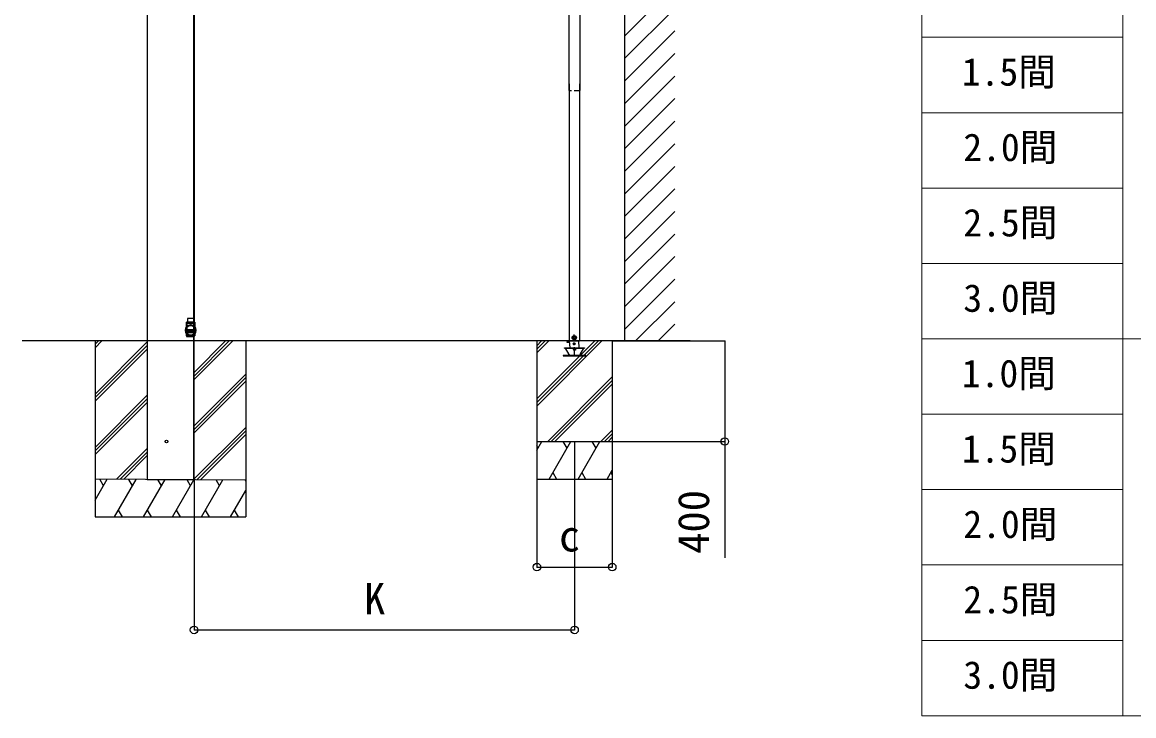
# Model space of a CAD drawing. Units: millimetres, scale not verified. Extents: x -8750 to 8750, y -12999 to 12940.
# Drawn here: x -3060 to 1366, y -184 to 2576 of the extents above; entities that cross this region are included whole.
import ezdxf
from ezdxf.enums import TextEntityAlignment as Align

# ---------------------------------------------------------------- set-up
doc = ezdxf.new("R2010")
doc.units = ezdxf.units.MM
doc.header["$LTSCALE"] = 70
doc.layers.add('0-1_TABLE1', color=7, linetype='Continuous', lineweight=18)
for name, color, linetype in [('0-3_YKK_11', 7, 'Continuous'), ('0-7_YKK_A1', 4, 'Continuous'), ('0-8_YKK_D', 6, 'Continuous')]:
    doc.layers.add(name, color=color, linetype=linetype)
doc.styles.add('ＭＳ ゴシック', font='')
doc.styles.get('ＭＳ ゴシック').set_extended_font_data('MS Gothic')

msp = doc.modelspace()

# ---------------------------------------------------------------- linework, layer by layer
at = {"layer": '0-1_TABLE1'}
for p, q in [((522.99, 4416.07), (522.99, -183.93)), ((522.99, 2516.07), (1322.99, 2516.07)), ((522.99, 2216.07), (1322.99, 2216.07)), ((522.99, 1916.07), (1322.99, 1916.07)), ((522.99, 1616.07), (1322.99, 1616.07)), ((522.99, 1316.07), (3022.99, 1316.07)), ((522.99, 1016.07), (1322.99, 1016.07)), ((522.99, 716.07), (1322.99, 716.07)), ((522.99, 416.07), (1322.99, 416.07)), ((522.99, 116.07), (1322.99, 116.07))]:
    msp.add_line(p, q, dxfattribs=at)
for points in [[(1322.99, 4416.07), (1322.99, 2816.07), (1322.99, -183.93)], [(522.99, -183.93), (3022.99, -183.93), (4122.99, -183.93)]]:
    msp.add_lwpolyline(points, dxfattribs=at)
at = {"layer": '0-3_YKK_11'}
for p, q in [((-2404.52, 1381.83), (-2404.67, 1364.54)), ((-2403.9, 1377.13), (-2403.9, 1352.13)), ((-2398.75, 1378.13), (-2403.39, 1378.13)), ((-2402.4, 1377.13), (-2401.9, 1377.63)), ((-2401.4, 1397.13), (-2401.9, 1396.63)), ((-2399.43, 1378.13), (-2399.21, 1378.13)), ((-2398.39, 1378.13), (-2398.18, 1378.13)), ((-2396.08, 1378.13), (-2396.26, 1378.13)), ((-2395.53, 1378.13), (-2396.08, 1378.13)), ((-2395.34, 1378.13), (-2395.53, 1378.13)), ((-2393.43, 1378.13), (-2393.21, 1378.13)), ((-2392.39, 1378.13), (-2392.18, 1378.13)), ((-2387.9, 1378.13), (-2385.94, 1378.13)), ((-2384.6, 1382.63), (-2384.9, 1382.63)), ((-2384.1, 1382.63), (-2384.3, 1382.63)), ((-2377.4, 1382.63), (-2383.3, 1382.63)), ((-2376.4, 1377.63), (-2375.9, 1377.13)), ((-2373.78, 1381.83), (-2373.5, 1349.88)), ((-2403.9, 1351.63), (-2374.4, 1351.63)), ((-2401.9, 1340.32), (-2403.9, 1340.32)), ((-2374.4, 1327.98), (-2403.9, 1327.98)), ((-2403.89, 1342.38), (-2401.9, 1342.38)), ((-2401.9, 1329.97), (-2403.4, 1329.97)), ((-2401.9, 1343.19), (-2376.4, 1343.19)), ((-2376.4, 1342.7), (-2401.9, 1342.7)), ((-2391.65, 1369.07), (-2391.65, 1371.08)), ((-2386.67, 1349.13), (-2391.63, 1349.13)), ((-2376.4, 1340.32), (-2376.4, 1327.63)), ((-2374.9, 1329.97), (-2376.4, 1329.97)), ((-2374.4, 1337.35), (-2374.4, 1362.4)), ((-2403.9, 1327.63), (-2374.4, 1327.63)), ((-2384.9, 1325.63), (-2384.6, 1325.63)), ((-2383.3, 1325.63), (-2377.4, 1325.63)), ((-2376.8, 1325.63), (-2377.1, 1325.63))]:
    msp.add_line(p, q, dxfattribs=at)
for points in [[(-2562.8, 4025.79), (-2562.8, 756.35), (-2376.29, 755.2)], [(-2374.8, 3808.15), (-2374.8, 1378.13), (-2375.1, 1378.13), (-2374.8, 1378.13)], [(-2375.1, 1307.63), (-2374.8, 1307.63), (-2374.8, 3808.15)], [(-2373.08, 1382.13), (-2373.78, 1382.13), (-2372.78, 1382.13), (-2372.62, 1363.42), (-2372.62, 1363.38), (-2372.5, 1349.88), (-2373.5, 1349.88), (-2404.8, 1349.88), (-2405.8, 1349.88), (-2405.68, 1336.37), (-2405.68, 1336.34), (-2405.61, 1327.92), (-2405.8, 1349.88), (-2410.5, 1349.88)], [(-2405.8, 1382.63), (-2404.8, 1382.63), (-2405.8, 1382.63)], [(-2384.6, 1382.63), (-2384.9, 1382.63), (-2404.8, 1382.63)], [(-2404.61, 1327.63), (-2404.61, 1327.92), (-2404.8, 1349.88), (-2404.52, 1381.83), (-2373.78, 1381.83), (-2373.63, 1364.54)], [(-2404.52, 1382.13), (-2373.78, 1382.13), (-2373.78, 1381.83), (-2373.78, 1382.13)], [(-2404.52, 1382.13), (-2404.52, 1381.83), (-2404.52, 1382.13)], [(-2376.9, 1397.13), (-2401.9, 1397.13), (-2401.9, 1377.13), (-2403.9, 1377.13), (-2403.9, 1365.31), (-2403.9, 1382.13)], [(-2374.4, 1352.13), (-2403.9, 1352.13), (-2403.9, 1351.63), (-2403.9, 1382.13), (-2374.4, 1382.13)], [(-2385.79, 1378.13), (-2376.3, 1378.13), (-2376, 1378.13), (-2376.3, 1378.13), (-2395.34, 1378.13), (-2395.53, 1378.13), (-2396.08, 1378.13), (-2396.26, 1378.13), (-2403.3, 1378.13), (-2403.8, 1378.13), (-2403.39, 1378.13), (-2403.8, 1378.13), (-2403.3, 1378.13)], [(-2402.5, 1378.13), (-2402.8, 1378.13), (-2402.5, 1378.13)], [(-2402.55, 1378.13), (-2402.8, 1378.13), (-2402.55, 1378.13)], [(-2402.55, 1378.13), (-2397.91, 1378.13), (-2397.5, 1378.13), (-2397.91, 1378.13)], [(-2402.5, 1378.13), (-2399.43, 1378.13), (-2399.21, 1378.13), (-2398.39, 1378.13), (-2398.18, 1378.13), (-2393.43, 1378.13), (-2393.21, 1378.13), (-2392.39, 1378.13), (-2392.18, 1378.13), (-2376.3, 1378.13), (-2376, 1378.13), (-2375.7, 1378.13)], [(-2402.4, 1377.13), (-2401.9, 1377.63), (-2402.4, 1377.13)], [(-2401.4, 1397.13), (-2401.9, 1396.63), (-2401.4, 1397.13)], [(-2398.75, 1378.13), (-2398.5, 1378.13), (-2398.75, 1378.13)], [(-2387.9, 1378.13), (-2388.8, 1378.13), (-2387.9, 1378.13)], [(-2388.5, 1378.13), (-2385.2, 1378.13), (-2384.9, 1378.13), (-2385.2, 1378.13)], [(-2385.79, 1378.13), (-2385.94, 1378.13), (-2385.79, 1378.13)], [(-2384.6, 1378.13), (-2384.9, 1378.13), (-2384.6, 1378.13)], [(-2384.6, 1382.63), (-2384.3, 1382.63), (-2384.6, 1382.63)], [(-2384.6, 1378.13), (-2376.3, 1378.13), (-2376, 1378.13)], [(-2377.4, 1382.63), (-2377.1, 1382.63), (-2377.4, 1382.63)], [(-2376.1, 1382.63), (-2376.4, 1382.63), (-2376.8, 1382.63), (-2377.1, 1382.63), (-2376.8, 1382.63)], [(-2376.4, 1396.63), (-2376.9, 1397.13), (-2376.4, 1396.63)], [(-2376.4, 1396.63), (-2376.9, 1397.13), (-2376.4, 1396.63)], [(-2376.4, 1396.63), (-2376.4, 1377.13), (-2374.4, 1377.13)], [(-2376.4, 1382.63), (-2376.1, 1382.63), (-2376.4, 1382.63)], [(-2376.4, 1377.63), (-2375.9, 1377.13), (-2376.4, 1377.63)], [(-2376, 1378.13), (-2376.3, 1378.13), (-2376, 1378.13)], [(-2376, 1378.13), (-2376.3, 1378.13), (-2376, 1378.13)], [(-2376, 1378.13), (-2375.7, 1378.13), (-2375.1, 1378.13)], [(-2374.4, 1337.35), (-2374.4, 1330.57), (-2374.4, 1342.47), (-2374.4, 1377.13), (-2374.4, 1362.4)], [(-2373.69, 1327.92), (-2373.69, 1327.63), (-2372.7, 1327.63), (-2372.5, 1349.88), (-2372.78, 1381.83), (-2373.08, 1382.13)], [(-2373.5, 1349.88), (-2373.69, 1327.92), (-2404.61, 1327.92), (-2404.67, 1335.21)], [(-2404.61, 1327.92), (-2404.61, 1327.63), (-2373.69, 1327.63), (-2373.69, 1327.92), (-2373.63, 1335.21)], [(-2403.4, 1336.79), (-2403.4, 1329.97), (-2403.4, 1341.89), (-2401.9, 1341.89), (-2401.9, 1342.38), (-2401.9, 1343.19), (-2401.9, 1342.7), (-2401.9, 1330.78), (-2392.29, 1330.78), (-2386.02, 1330.78), (-2376.4, 1330.78), (-2376.4, 1342.7), (-2376.4, 1343.19), (-2376.4, 1342.38)], [(-2401.9, 1341.89), (-2401.9, 1329.97), (-2401.9, 1330.78)], [(-2376.4, 1327.63), (-2376.4, 1340.23), (-2401.9, 1340.23)], [(-2386.65, 1349.13), (-2386.65, 1351.63), (-2391.65, 1351.63), (-2391.65, 1349.13)], [(-2386.79, 1371.1), (-2387.19, 1371.14), (-2387.82, 1371.18), (-2388.6, 1371.22), (-2389.43, 1371.22), (-2390.23, 1371.2), (-2390.92, 1371.15), (-2391.4, 1371.11), (-2391.64, 1371.08), (-2391.59, 1371.09), (-2391.27, 1371.12), (-2390.71, 1371.17), (-2389.98, 1371.21), (-2389.15, 1371.23), (-2388.33, 1371.21), (-2387.6, 1371.17), (-2387.04, 1371.12), (-2386.71, 1371.09), (-2386.65, 1371.08)], [(-2386.65, 1369.06), (-2386.65, 1371.08), (-2386.79, 1371.1)], [(-2374.41, 1342.38), (-2376.4, 1342.38), (-2376.4, 1341.89), (-2374.9, 1341.89), (-2374.9, 1329.97), (-2374.9, 1336.79)], [(-2376.4, 1341.89), (-2376.4, 1329.97), (-2376.4, 1330.78)], [(-2376.4, 1340.23), (-2376.4, 1340.32), (-2374.4, 1340.32)], [(-2372.62, 1336.34), (-2372.7, 1327.63), (-2373.69, 1327.63)], [(-2372.62, 1336.34), (-2372.62, 1336.37), (-2372.5, 1349.88), (-2367.8, 1349.88)], [(-400.06, 1307.63), (-2562.8, 1307.63), (-3059.98, 1307.63)], [(-2405.8, 1325.63), (-2404.8, 1325.63), (-2405.8, 1325.63)], [(-2405.61, 1327.92), (-2405.31, 1327.63), (-2405.61, 1327.92)], [(-2404.61, 1327.63), (-2405.31, 1327.63), (-2404.61, 1327.63)], [(-2384.3, 1325.63), (-2384.6, 1325.63), (-2384.9, 1325.63), (-2404.8, 1325.63)], [(-2384.6, 1325.63), (-2384.3, 1325.63), (-2384.1, 1325.63)], [(-2377.1, 1325.63), (-2377.4, 1325.63), (-2377.1, 1325.63)], [(-2377.1, 1325.63), (-2376.8, 1325.63), (-2376.4, 1325.63), (-2376.1, 1325.63), (-2376.4, 1325.63), (-2376.1, 1325.63)], [(-2374.8, 1307.63), (-2375.1, 1307.63), (-2375.7, 1307.63)]]:
    msp.add_lwpolyline(points, dxfattribs=at)
for points in [[(-2376.1, 755.2), (-2376.1, 4025.79), (-2376.1, 1382.63), (-2376.4, 1382.63), (-2405.8, 1382.63), (-2405.8, 1325.63), (-2376.4, 1325.63), (-2376.1, 1325.63)], [(-2405.52, 1382.13), (-2405.8, 1349.88), (-2405.68, 1363.38), (-2405.68, 1363.42), (-2405.52, 1382.13), (-2404.52, 1382.13)], [(-2403.9, 1362.4), (-2403.9, 1337.35), (-2403.9, 1330.57), (-2403.9, 1342.47), (-2403.9, 1377.13)], [(-2384.1, 1382.63), (-2383.6, 1382.63), (-2383.3, 1382.63), (-2383.6, 1382.63)], [(-2374.4, 1352.13), (-2374.4, 1377.13), (-2374.4, 1365.31), (-2374.4, 1382.13), (-2374.4, 1351.63)], [(-2403.9, 1349.13), (-2374.4, 1349.13), (-2374.4, 1327.63), (-2374.4, 1334.44), (-2374.4, 1327.98), (-2374.4, 1340.32), (-2374.4, 1327.63), (-2376.4, 1327.63), (-2401.9, 1327.63), (-2401.9, 1340.23), (-2401.9, 1340.32), (-2401.9, 1327.63), (-2403.9, 1327.63), (-2403.9, 1340.32), (-2403.9, 1327.98), (-2403.9, 1334.44), (-2403.9, 1327.63)], [(-2388.59, 1369.22), (-2389.43, 1369.22), (-2390.23, 1369.2), (-2390.91, 1369.15), (-2391.4, 1369.1), (-2391.63, 1369.07), (-2391.59, 1369.07), (-2391.27, 1369.11), (-2390.72, 1369.16), (-2389.98, 1369.21), (-2389.16, 1369.23), (-2388.33, 1369.21), (-2387.6, 1369.16), (-2387.04, 1369.11), (-2386.72, 1369.07), (-2386.65, 1369.06), (-2386.79, 1369.08), (-2387.19, 1369.13), (-2387.82, 1369.18)], [(-2383.3, 1325.63), (-2383.6, 1325.63), (-2384.1, 1325.63), (-2383.6, 1325.63)]]:
    msp.add_lwpolyline(points, close=True, dxfattribs=at)
for centre, radius in [((-2389.15, 1349.88), 21.01), ((-2389.15, 1349.88), 20.71), ((-2389.15, 1349.88), 19.35), ((-2485.3, 907.63), 5), ((-2485.3, 907.63), 5), ((-2485.3, 907.63), 5), ((-2485.3, 907.63), 5), ((-2485.3, 907.63), 5), ((-2485.3, 907.63), 5), ((-2485.3, 907.63), 5), ((-2485.3, 907.63), 5)]:
    msp.add_circle(centre, radius, dxfattribs=at)
for centre, radius, start, end in [((-2389.15, 1349.87), 21.35, 140.74511, 179.99127), ((-2389.15, 1349.88), 21.35, 180.00873, 219.25489), ((-2389.15, 1349.88), 19.35, 139.66507, 220.33493), ((-2417.98, 1375.5), 17.24, 315.49151, 320.50828), ((-2383.94, 1354.9), 28.59, 220.48787, 223.51234), ((-2389.15, 1349.88), 21.35, 43.36205, 136.63795), ((-2389.15, 1349.87), 21.35, 223.36205, 316.63795), ((-2389.15, 1349.88), 21.35, 46.30126, 133.69874), ((-2389.15, 1349.88), 21.35, 46.30126, 133.69874), ((-2389.15, 1349.88), 19.35, 40.33493, 139.66507), ((-2389.15, 1349.88), 19.35, 220.33493, 222.57146), ((-2389.15, 1349.88), 21.35, 226.30126, 313.69874), ((-2389.15, 1349.88), 21.35, 226.30126, 313.69874), ((-2389.15, 1349.88), 19.35, 222.57146, 260.67495), ((-2389.15, 1349.88), 19.35, 260.67495, 279.32505), ((-2389.15, 1349.88), 19.35, 279.32505, 317.42854), ((-2389.15, 1349.88), 19.35, 317.42854, 319.66507), ((-2389.15, 1349.88), 19.35, 319.66507, 40.33493), ((-2394.36, 1344.85), 28.59, 40.48787, 43.51234), ((-2360.32, 1324.25), 17.24, 135.49151, 140.50828), ((-2389.15, 1349.87), 21.35, 0.00873, 39.25489), ((-2389.15, 1349.88), 21.35, 320.74511, 359.99127)]:
    msp.add_arc(centre, radius, start, end, dxfattribs=at)
for centre, major_axis, ratio, start_param, end_param in [((-2404.52, 1381.83), (1, 0), 0.002618, 1.5708565, 3.1415767), ((-2404.52, 1381.83), (1, 0), 0.002618, 1.5708565, 3.1415767), ((-2373.78, 1381.83), (1, 0), 0.002618, 0.000016, 1.5707362), ((-2373.78, 1381.83), (1, 0), 0.002618, 0.000016, 1.5707362), ((-2403.4, 1342.47), (0, 0.508), 0.984808, 1.5707963, 1.7453293), ((-2403.4, 1330.57), (0, 0.596), 0.8391, 1.5707963, 3.1415927), ((-2403.4, 1342.38), (-0.383, 0.383), 0.8391, 0.8726646, 2.268928), ((-2374.9, 1342.38), (0.383, 0.383), 0.8391, 4.0142573, 5.4105207), ((-2374.9, 1330.57), (0, 0.596), 0.8391, 3.1415927, 4.712389), ((-2374.9, 1342.47), (0, -0.508), 0.984808, 1.3962634, 1.5707963), ((-2404.61, 1327.93), (1, 0), 0.002618, 3.1416086, 4.7123288), ((-2404.61, 1327.93), (1, 0), 0.002618, 3.1416086, 4.7123288), ((-2373.69, 1327.93), (1, 0), 0.002618, 4.7124491, 6.2831693), ((-2373.69, 1327.93), (1, 0), 0.002618, 4.7124491, 6.2831693)]:
    msp.add_ellipse(centre, major_axis=major_axis, ratio=ratio, start_param=start_param, end_param=end_param, dxfattribs=at)
at = {"layer": '0-7_YKK_A1'}
for p, q in [((-661.79, 4236.82), (-661.79, 1307.63)), ((-883.78, 3904.51), (-883.78, 2304.51)), ((-661.79, 2520.95), (-461.79, 2720.95)), ((-661.79, 2431.14), (-461.79, 2631.14)), ((-661.79, 2341.34), (-461.79, 2541.34)), ((-661.79, 2251.54), (-461.79, 2451.54)), ((-661.79, 2161.74), (-461.79, 2361.74)), ((-883.78, 2304.51), (-872.93, 2304.51)), ((-861.82, 2304.51), (-839.78, 2304.51)), ((-841.28, 2331.08), (-841.28, 1307.63)), ((-661.79, 2071.93), (-461.79, 2271.93)), ((-661.79, 1982.13), (-461.79, 2182.13)), ((-661.79, 1892.33), (-461.79, 2092.33)), ((-661.79, 1802.53), (-461.79, 2002.53)), ((-661.79, 1712.72), (-461.79, 1912.72)), ((-661.79, 1622.92), (-461.79, 1822.92)), ((-661.79, 1533.12), (-461.79, 1733.12)), ((-661.79, 1443.32), (-461.79, 1643.32)), ((-661.79, 1353.51), (-461.79, 1553.51)), ((-617.87, 1307.63), (-461.79, 1463.71)), ((-528.07, 1307.63), (-461.79, 1373.91)), ((-861.78, 1308.12), (-861.78, 1333.13)), ((-2769.7, 1307.63), (-2769.7, 607.63)), ((-2769.7, 1280.24), (-2742.32, 1307.63)), ((-2769.7, 1294.39), (-2756.46, 1307.63)), ((-2769.7, 1096.4), (-2563.7, 1302.4)), ((-2769.7, 1082.26), (-2563.7, 1288.25)), ((-2375.7, 1153.75), (-2221.82, 1307.63)), ((-2375.7, 1167.89), (-2235.96, 1307.63)), ((-2375.7, 1182.03), (-2250.1, 1307.63)), ((-2169.7, 1307.63), (-2169.7, 607.63)), ((-1010.54, 1307.63), (-1010.54, 757.63)), ((-1010.54, 1076.67), (-779.58, 1307.63)), ((-1010.54, 1062.53), (-765.44, 1307.63)), ((-1010.54, 1048.38), (-751.29, 1307.63)), ((-1010.54, 1260.51), (-963.43, 1307.63)), ((-1010.54, 1274.66), (-977.57, 1307.63)), ((-1010.54, 1288.8), (-991.71, 1307.63)), ((-881.25, 1305.33), (-891.14, 1304.81)), ((-881.37, 1307.63), (-879.94, 1280.25)), ((-869.38, 1320.62), (-854.18, 1320.62)), ((-867.13, 1295.75), (-856.95, 1296.29)), ((-861.77, 1290.93), (-862.31, 1301.11)), ((-841.68, 1280.25), (-843.12, 1307.63)), ((-710.54, 1307.63), (-710.54, 757.63)), ((-2769.7, 1068.11), (-2563.7, 1274.11)), ((-900.54, 1280.25), (-820.55, 1280.25)), ((-900.54, 1279.25), (-900.54, 1280.25)), ((-900.54, 1279.25), (-820.55, 1279.25)), ((-881.85, 1253.25), (-896.57, 1278.75)), ((-866.54, 1274.25), (-854.54, 1274.25)), ((-860.54, 1245.25), (-860.54, 1283.25)), ((-824.51, 1278.75), (-839.23, 1253.25)), ((-820.55, 1280.25), (-820.55, 1279.25)), ((-2375.7, 969.9), (-2169.7, 1175.9)), ((-2375.7, 955.76), (-2169.7, 1161.76)), ((-967.45, 907.63), (-710.54, 1164.53)), ((-2375.7, 941.62), (-2169.7, 1147.61)), ((-953.31, 907.63), (-710.54, 1150.39)), ((-939.16, 907.63), (-710.54, 1136.25)), ((-2769.7, 884.27), (-2563.7, 1090.27)), ((-2769.7, 870.13), (-2563.7, 1076.12)), ((-2769.7, 855.98), (-2563.7, 1061.98)), ((-2376.1, 757.37), (-2169.7, 963.77)), ((-2364.2, 755.13), (-2169.7, 949.62)), ((-2350.14, 755.04), (-2169.7, 935.48)), ((-755.32, 907.63), (-710.54, 952.4)), ((-741.17, 907.63), (-710.54, 938.26)), ((-1010.54, 907.63), (-635.54, 907.63)), ((-1010.54, 873.25), (-990.69, 907.63)), ((-1005.69, 881.64), (-1010.54, 890.04)), ((-961.82, 757.63), (-875.22, 907.63)), ((-890.22, 881.64), (-905.22, 907.63)), ((-846.35, 757.63), (-759.75, 907.63)), ((-774.75, 881.65), (-789.75, 907.63)), ((-727.03, 907.63), (-710.54, 924.12)), ((-2684.21, 757.63), (-2563.7, 878.13)), ((-2670.07, 757.63), (-2563.7, 863.99)), ((-2655.93, 757.63), (-2563.7, 849.85)), ((-2169.7, 753.95), (-2769.7, 757.63)), ((-2769.7, 673.8), (-2721.3, 757.63)), ((-2736.3, 731.65), (-2751.3, 757.63)), ((-2692.43, 607.63), (-2606.41, 756.62)), ((-2620.83, 731.64), (-2635.36, 756.8)), ((-2576.96, 607.63), (-2491.35, 755.91)), ((-2562.8, 756.35), (-2376.1, 755.2)), ((-2505.36, 731.64), (-2519.47, 756.09)), ((-2461.49, 607.63), (-2376.29, 755.2)), ((-2389.89, 731.65), (-2403.59, 755.37)), ((-2346.02, 607.63), (-2261.23, 754.5)), ((-2274.42, 731.65), (-2287.71, 754.66)), ((-2171.83, 753.95), (-2169.7, 750.26)), ((-1010.54, 757.63), (-710.54, 757.63)), ((-946.82, 783.61), (-931.82, 757.63)), ((-831.35, 783.61), (-816.35, 757.63)), ((-730.88, 757.63), (-710.54, 792.86)), ((-715.88, 783.61), (-710.54, 774.35)), ((-2230.55, 607.63), (-2169.7, 713.03)), ((-2677.44, 633.61), (-2662.44, 607.63)), ((-2561.96, 633.61), (-2546.97, 607.63)), ((-2446.49, 633.61), (-2431.5, 607.63)), ((-2331.03, 633.61), (-2316.03, 607.63)), ((-2215.56, 633.61), (-2200.56, 607.63)), ((-2769.7, 607.63), (-2169.7, 607.63))]:
    msp.add_line(p, q, dxfattribs=at)
for points in [[(-883.78, 3904.51), (-839.78, 3904.51), (-839.78, 2304.51)], [(-882.28, 2331.08), (-882.28, 1307.63), (-841.28, 1307.63)], [(-891.14, 1304.81), (-891.03, 1302.81), (-881.15, 1303.33)]]:
    msp.add_lwpolyline(points, dxfattribs=at)
for points in [[(-861.78, 1328.13), (-868.28, 1324.38), (-868.28, 1316.87), (-861.78, 1313.12), (-855.28, 1316.87), (-855.28, 1324.38)], [(-815.79, 1248.25), (-815.79, 1250.25), (-905.79, 1250.25), (-905.79, 1248.25)]]:
    msp.add_lwpolyline(points, close=True, dxfattribs=at)
for centre, radius in [((-861.78, 1320.62), 8.5), ((-861.78, 1320.62), 7.7), ((-861.78, 1320.62), 6.5), ((-862.04, 1296.02), 4), ((-860.54, 1274.25), 4.25), ((-860.54, 1274.25), 4)]:
    msp.add_circle(centre, radius, dxfattribs=at)
for centre, radius, start, end in [((-897.44, 1278.25), 1, 30, 90), ((-876.65, 1256.25), 6, 210, 270), ((-844.43, 1256.25), 6, 270, 330), ((-823.64, 1278.25), 1, 90, 150)]:
    msp.add_arc(centre, radius, start, end, dxfattribs=at)
at = {"layer": '0-8_YKK_D'}
for p, q in [((-710.54, 1307.63), (-261.18, 1307.63)), ((-860.54, 906.63), (-860.54, 156.63)), ((-710.54, 907.63), (-261.18, 907.63)), ((-2375.84, 754.2), (-2375.84, 156.63)), ((-1010.54, 756.63), (-1010.54, 406.63)), ((-710.54, 756.63), (-710.54, 406.63)), ((-1010.54, 407.63), (-710.54, 407.63)), ((-2375.84, 157.63), (-860.54, 157.63))]:
    msp.add_line(p, q, dxfattribs=at)
msp.add_lwpolyline([(-262.18, 1307.63), (-262.18, 907.63), (-262.18, 444.1)], dxfattribs=at)
for centre in [(-262.18, 907.63), (-1010.54, 407.63), (-710.54, 407.63), (-2375.84, 157.63), (-860.54, 157.63)]:
    msp.add_circle(centre, 15, dxfattribs=at)

# ---------------------------------------------------------------- texts
at = {"layer": '0-1_TABLE1', "style": 'ＭＳ ゴシック'}
for s, p in [('1.5間', (681.8, 2290.64)), ('2.0間', (687.76, 1990.64)), ('2.5間', (687.76, 1690.64)), ('3.0間', (687.76, 1390.64)), ('1.0間', (681.8, 1090.64)), ('1.5間', (681.8, 790.64)), ('2.0間', (687.76, 490.64)), ('2.5間', (687.76, 190.64)), ('3.0間', (687.76, -109.36))]:
    msp.add_text(s, height=110, dxfattribs=at).set_placement(p, align=Align.BOTTOM_LEFT)
at = {"layer": '0-8_YKK_D', "style": 'ＭＳ ゴシック'}
msp.add_text('400', height=124.6, rotation=90, dxfattribs=at).set_placement((-287.18, 460.41), align=Align.BOTTOM_LEFT)
for s, p in [('c', (-922.84, 432.63)), ('K', (-1698.84, 182.63))]:
    msp.add_text(s, height=124.6, dxfattribs=at).set_placement(p, align=Align.BOTTOM_LEFT)

doc.saveas('drawing.dxf')
